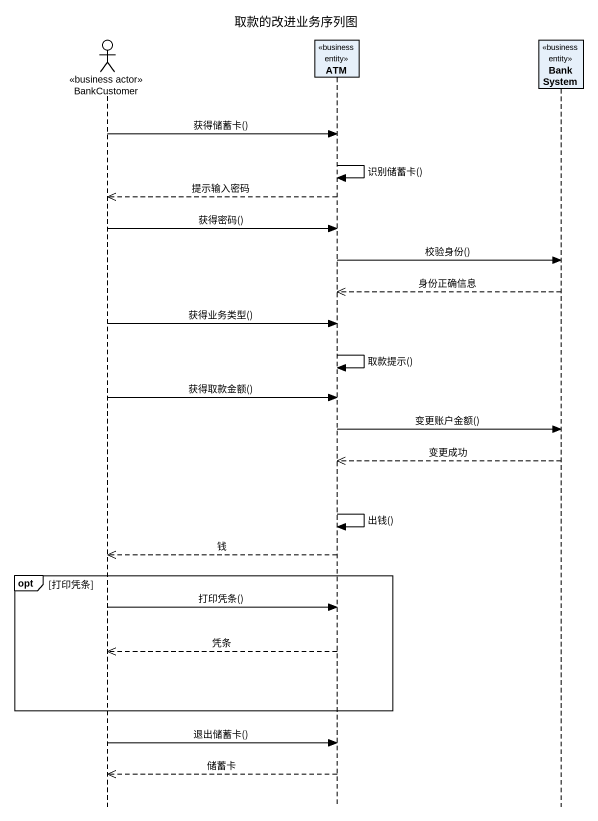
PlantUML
@startuml
title 取款的改进业务序列图
hide footbox
actor BankCustomer <<business actor>>
participant ATM <<business entity>>
participant BankSystem <<business entity>>

BankCustomer -> ATM : 获得储蓄卡()
ATM -> ATM : 识别储蓄卡()
ATM -->> BankCustomer : 提示输入密码
BankCustomer -> ATM : 获得密码()
ATM -> BankSystem : 校验身份()
BankSystem -->> ATM : 身份正确信息
BankCustomer -> ATM : 获得业务类型()
ATM -> ATM : 取款提示()
BankCustomer -> ATM : 获得取款金额()
ATM -> BankSystem : 变更账户金额()
BankSystem -->> ATM : 变更成功
ATM -> ATM : 出钱()
ATM -->> BankCustomer : 钱
opt 打印凭条
  BankCustomer -> ATM : 打印凭条()
  ATM -->> BankCustomer : 凭条
end
BankCustomer -> ATM : 退出储蓄卡()
ATM -->> BankCustomer : 储蓄卡
@enduml
